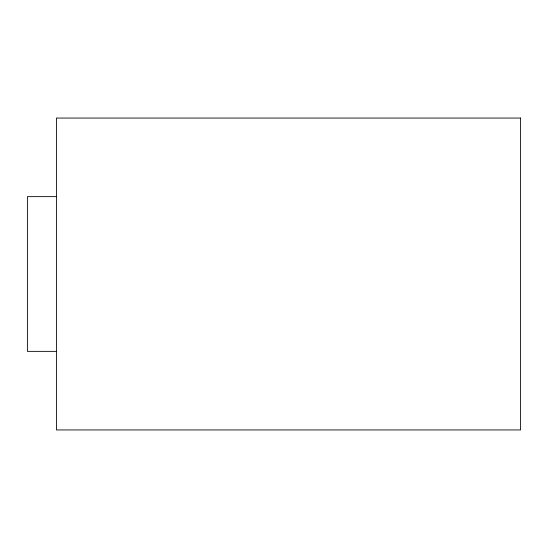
<?xml version="1.0" encoding="UTF-8"?>
<svg xmlns="http://www.w3.org/2000/svg" width="548" height="548" viewBox="0 0 548 548"><rect width="100%" height="100%" fill="white"/><g stroke="black" fill="none" stroke-linecap="round" stroke-linejoin="round"><path stroke-width="0.82" d="M56.41 196.636L27.4 196.636L27.4 351.364L56.41 351.364M520.6 118.06L56.41 118.06L56.41 429.94L520.6 429.94L520.6 118.06"/></g></svg>
